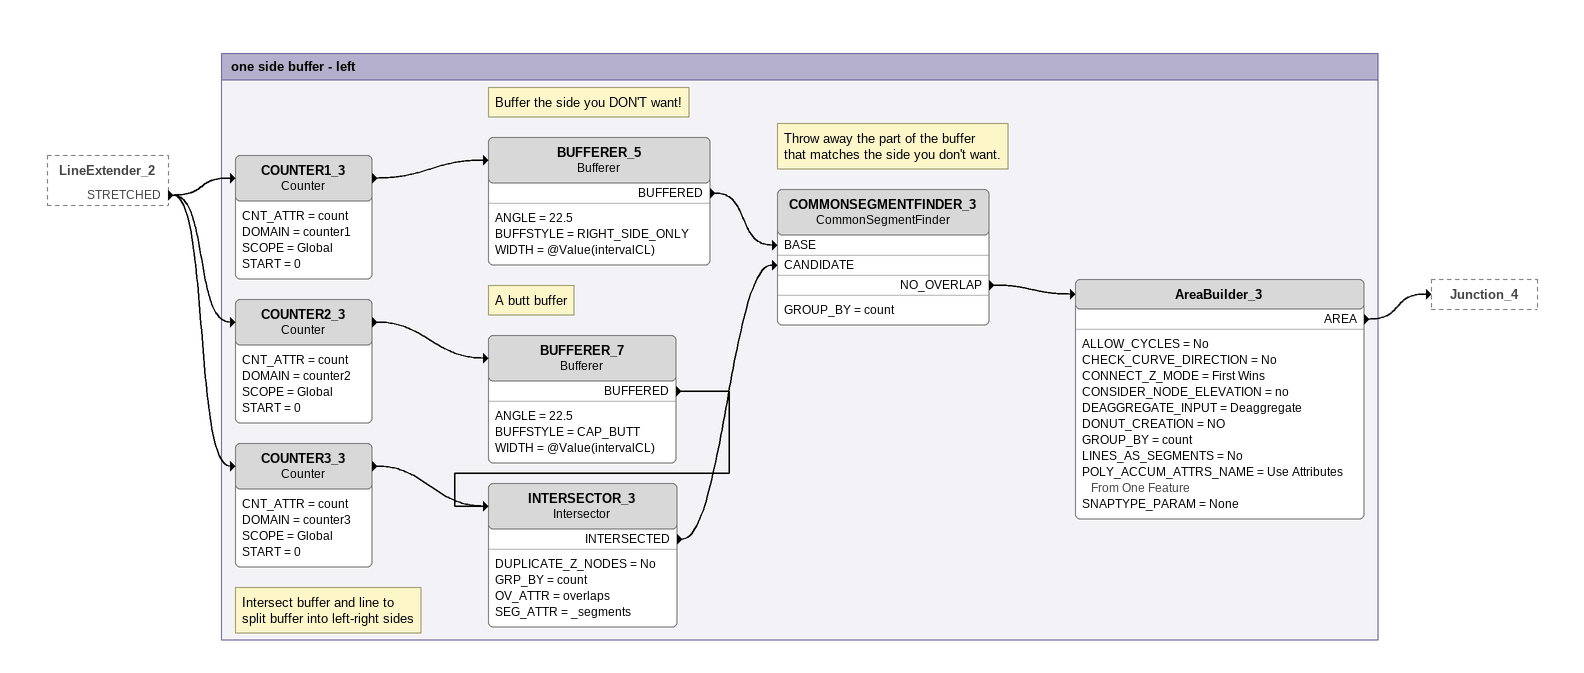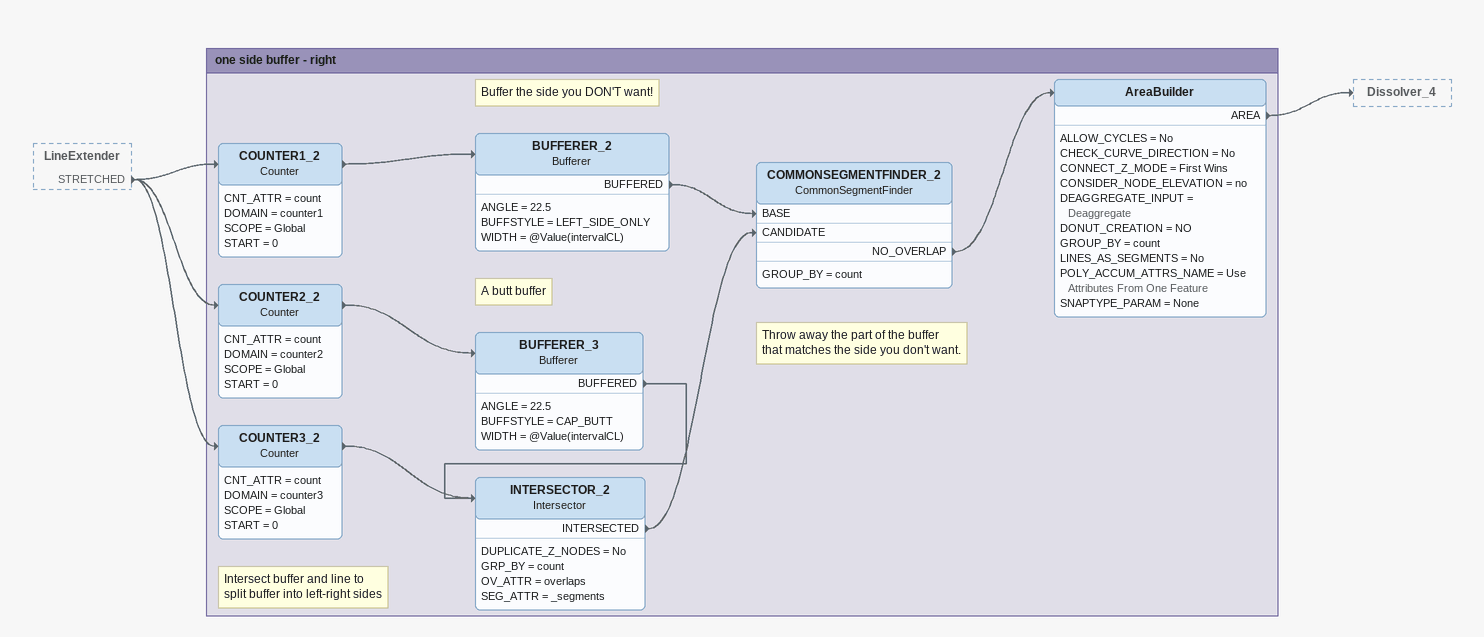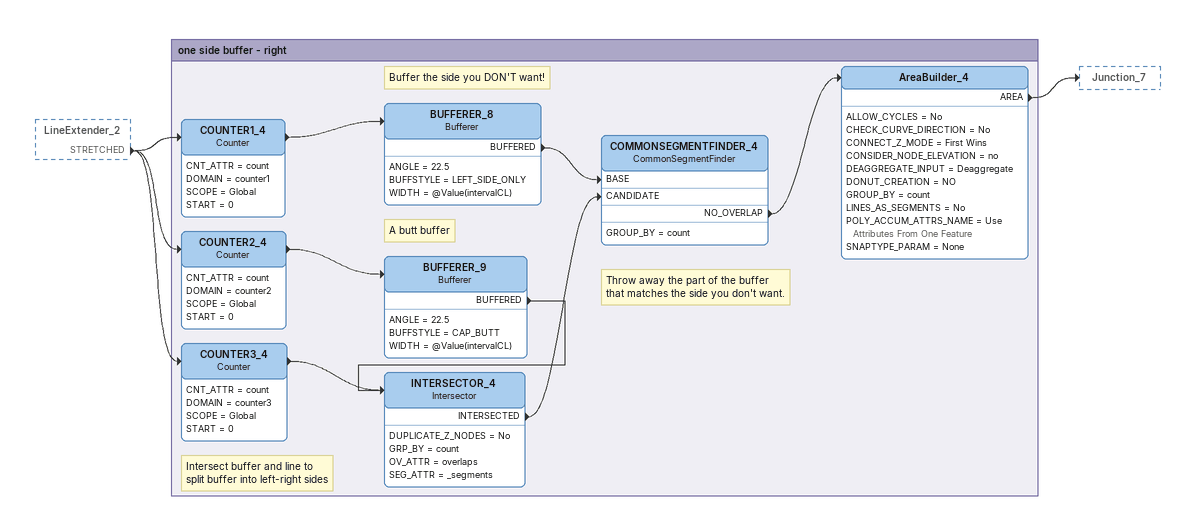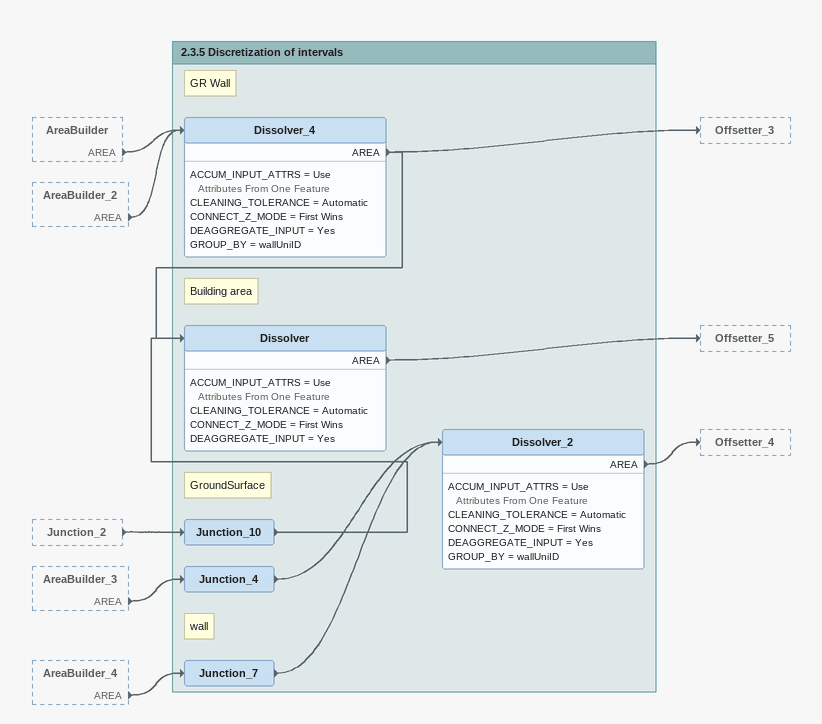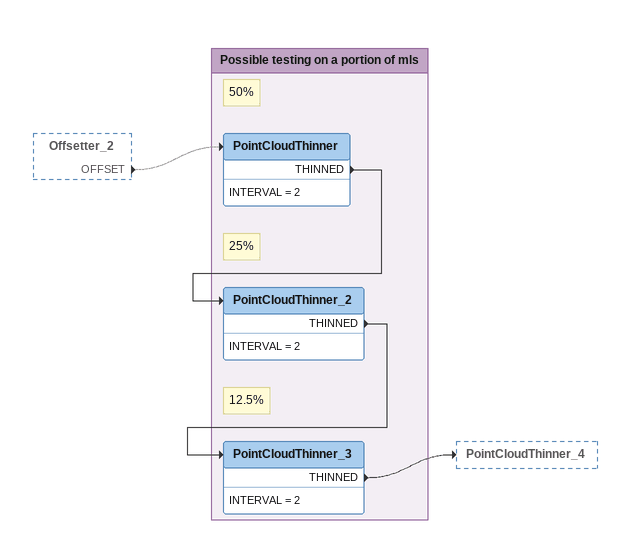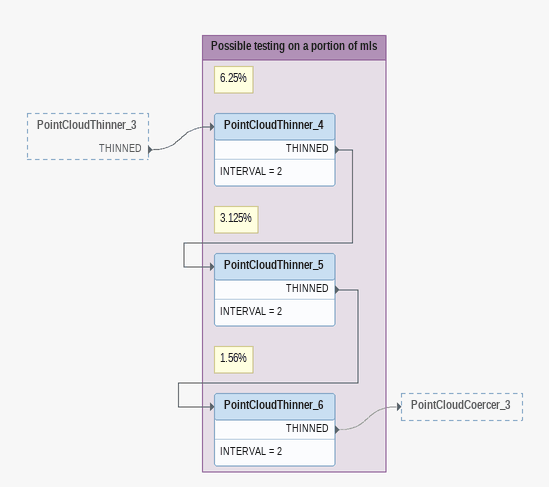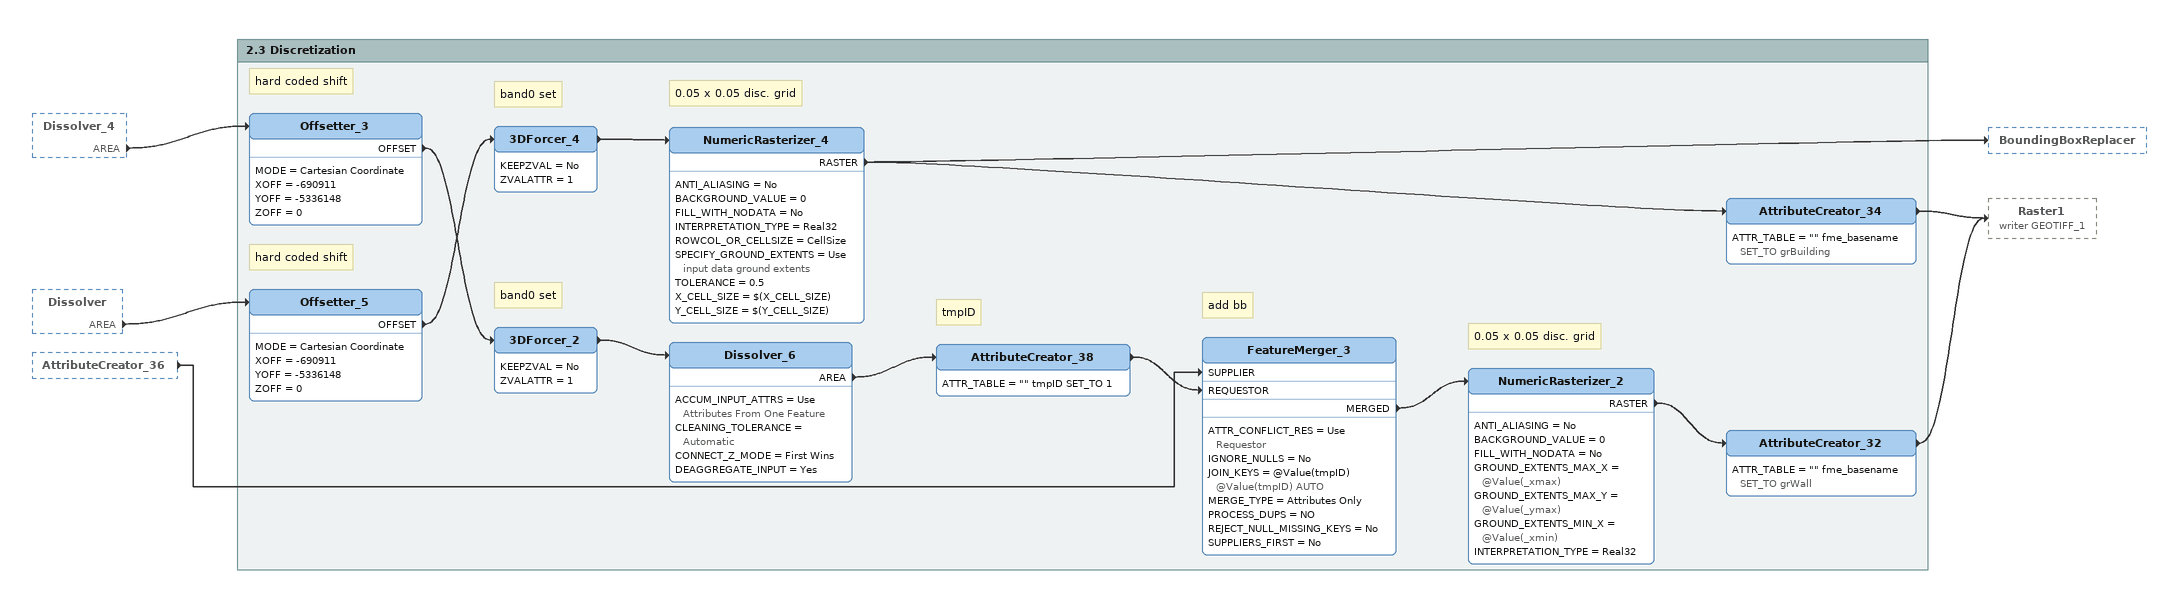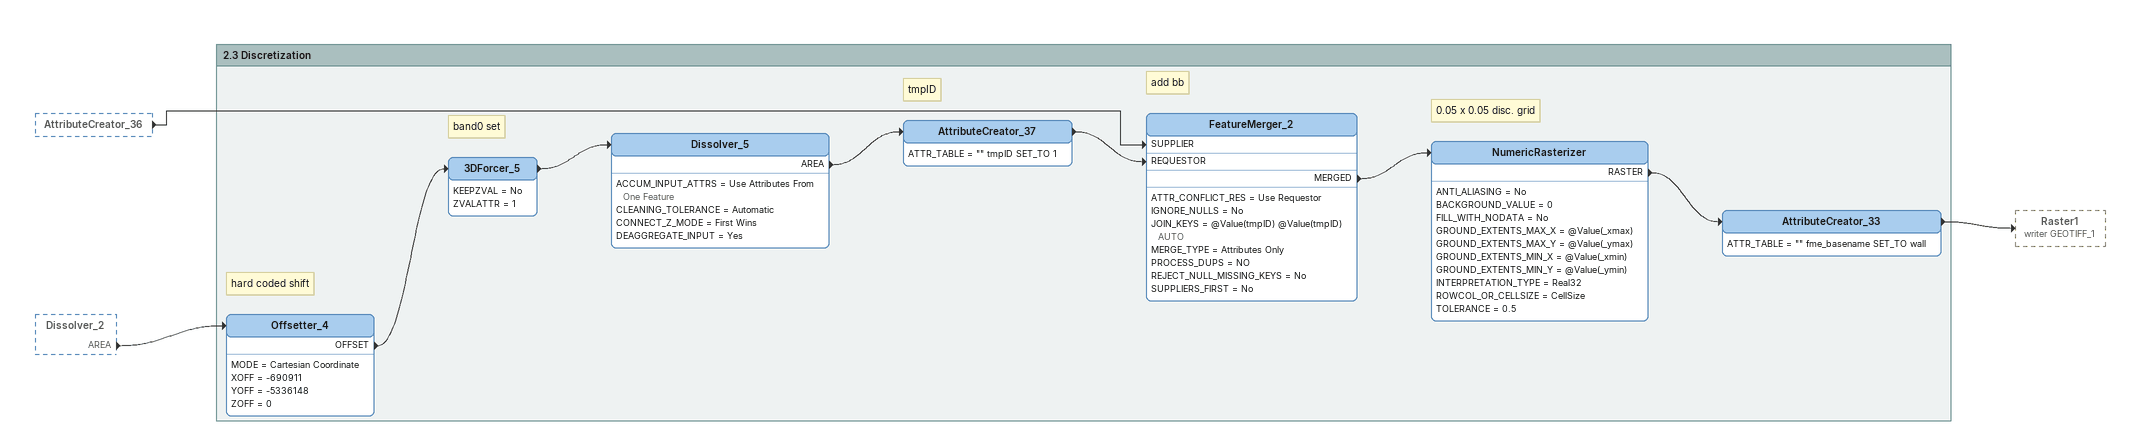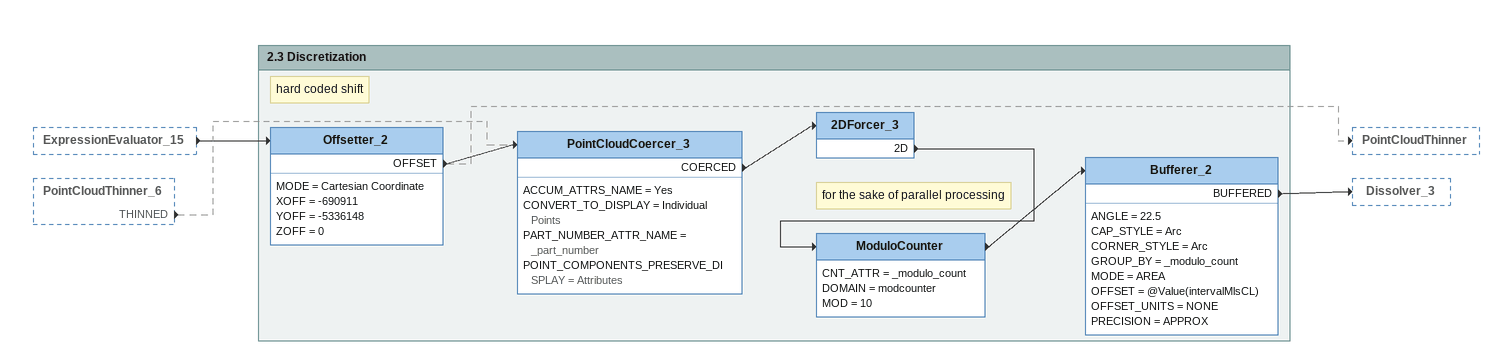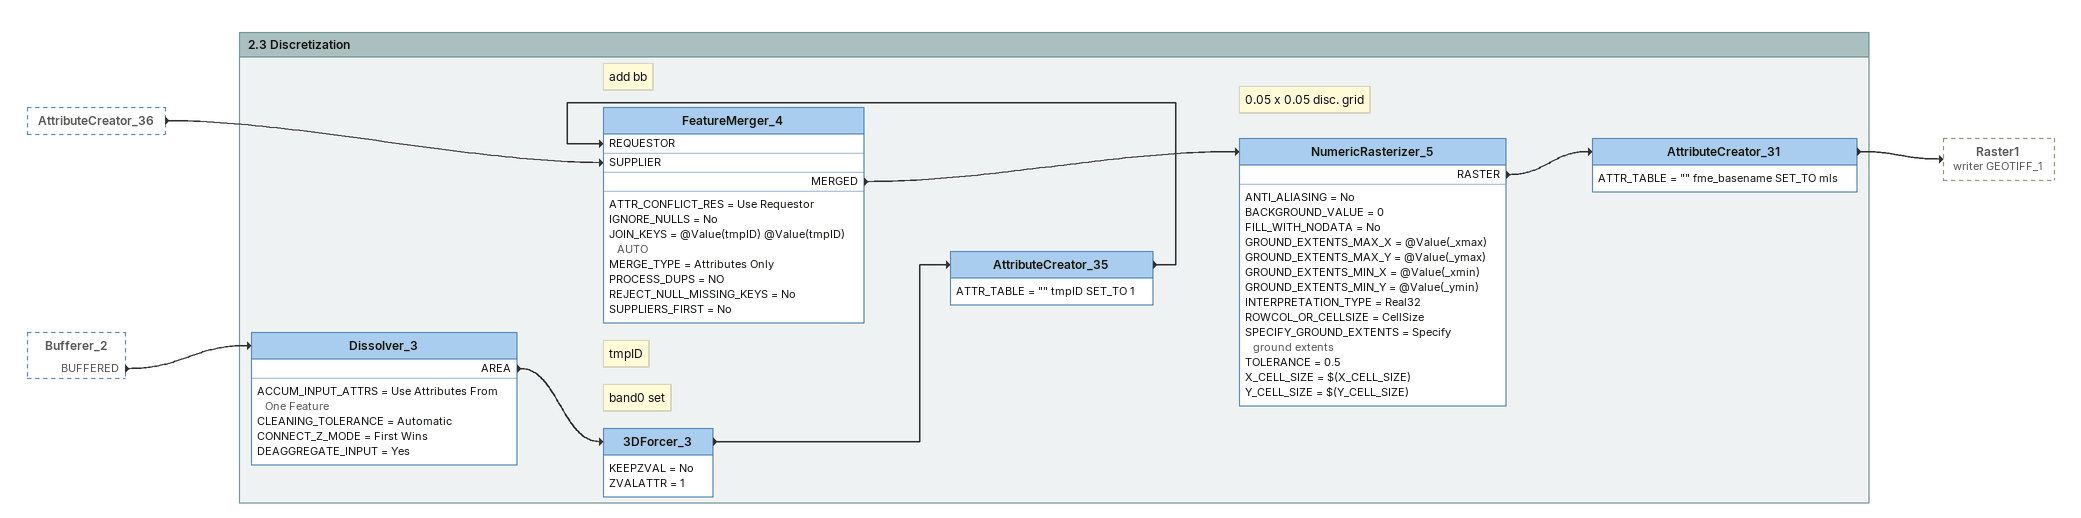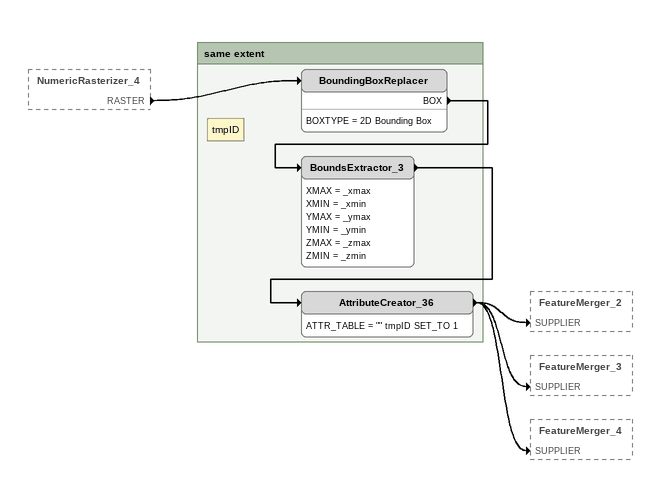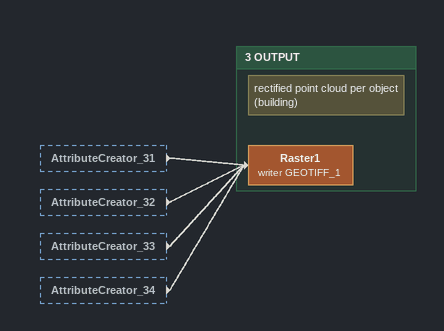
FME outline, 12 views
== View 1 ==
LineExtender_2 [outside]
    STRETCHED -> COUNTER1_3
    STRETCHED -> COUNTER2_3
    STRETCHED -> COUNTER3_3

Bookmark: one side buffer - left
COUNTER1_3: Counter
    CNT_ATTR = count
    DOMAIN = counter1
    SCOPE = Global
    START = 0
    -> BUFFERER_5
Note: Buffer the side you DON'T want!
BUFFERER_5: Bufferer
    ANGLE = 22.5
    BUFFSTYLE = RIGHT_SIDE_ONLY
    WIDTH = @Value(intervalCL)
    BUFFERED -> COMMONSEGMENTFINDER_3 [BASE]
COUNTER2_3: Counter
    CNT_ATTR = count
    DOMAIN = counter2
    SCOPE = Global
    START = 0
    -> BUFFERER_7
Note: A butt buffer
BUFFERER_7: Bufferer
    ANGLE = 22.5
    BUFFSTYLE = CAP_BUTT
    WIDTH = @Value(intervalCL)
    BUFFERED -> INTERSECTOR_3
COUNTER3_3: Counter
    CNT_ATTR = count
    DOMAIN = counter3
    SCOPE = Global
    START = 0
    -> INTERSECTOR_3
Note: Intersect buffer and line to / split buffer into left-right sides
INTERSECTOR_3: Intersector
    DUPLICATE_Z_NODES = No
    GRP_BY = count
    OV_ATTR = overlaps
    SEG_ATTR = _segments
    INTERSECTED -> COMMONSEGMENTFINDER_3 [CANDIDATE]
Note: Throw away the part of the buffer / that matches the side you don't want.
COMMONSEGMENTFINDER_3: CommonSegmentFinder
    GROUP_BY = count
    NO_OVERLAP -> AreaBuilder_3
AreaBuilder_3
    ALLOW_CYCLES = No
    CHECK_CURVE_DIRECTION = No
    CONNECT_Z_MODE = First Wins
    CONSIDER_NODE_ELEVATION = no
    DEAGGREGATE_INPUT = Deaggregate
    DONUT_CREATION = NO
    GROUP_BY = count
    LINES_AS_SEGMENTS = No
    POLY_ACCUM_ATTRS_NAME = Use Attributes From One Feature
    SNAPTYPE_PARAM = None
    AREA -> Junction_4

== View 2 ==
LineExtender [outside]
    STRETCHED -> COUNTER1_2
    STRETCHED -> COUNTER2_2
    STRETCHED -> COUNTER3_2

Bookmark: one side buffer - right
COUNTER1_2: Counter
    CNT_ATTR = count
    DOMAIN = counter1
    SCOPE = Global
    START = 0
    -> BUFFERER_2
Note: Buffer the side you DON'T want!
BUFFERER_2: Bufferer
    ANGLE = 22.5
    BUFFSTYLE = LEFT_SIDE_ONLY
    WIDTH = @Value(intervalCL)
    BUFFERED -> COMMONSEGMENTFINDER_2 [BASE]
COUNTER2_2: Counter
    CNT_ATTR = count
    DOMAIN = counter2
    SCOPE = Global
    START = 0
    -> BUFFERER_3
Note: A butt buffer
BUFFERER_3: Bufferer
    ANGLE = 22.5
    BUFFSTYLE = CAP_BUTT
    WIDTH = @Value(intervalCL)
    BUFFERED -> INTERSECTOR_2
COUNTER3_2: Counter
    CNT_ATTR = count
    DOMAIN = counter3
    SCOPE = Global
    START = 0
    -> INTERSECTOR_2
Note: Intersect buffer and line to / split buffer into left-right sides
INTERSECTOR_2: Intersector
    DUPLICATE_Z_NODES = No
    GRP_BY = count
    OV_ATTR = overlaps
    SEG_ATTR = _segments
    INTERSECTED -> COMMONSEGMENTFINDER_2 [CANDIDATE]
Note: Throw away the part of the buffer / that matches the side you don't want.
COMMONSEGMENTFINDER_2: CommonSegmentFinder
    GROUP_BY = count
    NO_OVERLAP -> AreaBuilder
AreaBuilder
    ALLOW_CYCLES = No
    CHECK_CURVE_DIRECTION = No
    CONNECT_Z_MODE = First Wins
    CONSIDER_NODE_ELEVATION = no
    DEAGGREGATE_INPUT = Deaggregate
    DONUT_CREATION = NO
    GROUP_BY = count
    LINES_AS_SEGMENTS = No
    POLY_ACCUM_ATTRS_NAME = Use Attributes From One Feature
    SNAPTYPE_PARAM = None
    AREA -> Dissolver_4

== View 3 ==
LineExtender_2 [outside]
    STRETCHED -> COUNTER1_4
    STRETCHED -> COUNTER2_4
    STRETCHED -> COUNTER3_4

Bookmark: one side buffer - right
COUNTER1_4: Counter
    CNT_ATTR = count
    DOMAIN = counter1
    SCOPE = Global
    START = 0
    -> BUFFERER_8
Note: Buffer the side you DON'T want!
BUFFERER_8: Bufferer
    ANGLE = 22.5
    BUFFSTYLE = LEFT_SIDE_ONLY
    WIDTH = @Value(intervalCL)
    BUFFERED -> COMMONSEGMENTFINDER_4 [BASE]
COUNTER2_4: Counter
    CNT_ATTR = count
    DOMAIN = counter2
    SCOPE = Global
    START = 0
    -> BUFFERER_9
Note: A butt buffer
BUFFERER_9: Bufferer
    ANGLE = 22.5
    BUFFSTYLE = CAP_BUTT
    WIDTH = @Value(intervalCL)
    BUFFERED -> INTERSECTOR_4
COUNTER3_4: Counter
    CNT_ATTR = count
    DOMAIN = counter3
    SCOPE = Global
    START = 0
    -> INTERSECTOR_4
Note: Intersect buffer and line to / split buffer into left-right sides
INTERSECTOR_4: Intersector
    DUPLICATE_Z_NODES = No
    GRP_BY = count
    OV_ATTR = overlaps
    SEG_ATTR = _segments
    INTERSECTED -> COMMONSEGMENTFINDER_4 [CANDIDATE]
Note: Throw away the part of the buffer / that matches the side you don't want.
COMMONSEGMENTFINDER_4: CommonSegmentFinder
    GROUP_BY = count
    NO_OVERLAP -> AreaBuilder_4
AreaBuilder_4
    ALLOW_CYCLES = No
    CHECK_CURVE_DIRECTION = No
    CONNECT_Z_MODE = First Wins
    CONSIDER_NODE_ELEVATION = no
    DEAGGREGATE_INPUT = Deaggregate
    DONUT_CREATION = NO
    GROUP_BY = count
    LINES_AS_SEGMENTS = No
    POLY_ACCUM_ATTRS_NAME = Use Attributes From One Feature
    SNAPTYPE_PARAM = None
    AREA -> Junction_7

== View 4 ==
AreaBuilder [outside]
    AREA -> Dissolver_4
AreaBuilder_2 [outside]
    AREA -> Dissolver_4
Junction_2 [outside]
    -> Junction_10
AreaBuilder_3 [outside]
    AREA -> Junction_4
AreaBuilder_4 [outside]
    AREA -> Junction_7

Bookmark: 2.3.5 Discretization of intervals
Note: GroundSurface
Junction_10
    -> Dissolver
Note: GR Wall
Dissolver_4
    ACCUM_INPUT_ATTRS = Use Attributes From One Feature
    CLEANING_TOLERANCE = Automatic
    CONNECT_Z_MODE = First Wins
    DEAGGREGATE_INPUT = Yes
    GROUP_BY = wallUniID
    AREA -> Dissolver
    AREA -> Offsetter_3
Note: Building area
Dissolver
    ACCUM_INPUT_ATTRS = Use Attributes From One Feature
    CLEANING_TOLERANCE = Automatic
    CONNECT_Z_MODE = First Wins
    DEAGGREGATE_INPUT = Yes
    AREA -> Offsetter_5
Junction_4
    -> Dissolver_2
Junction_7
    -> Dissolver_2
Note: wall
Dissolver_2
    ACCUM_INPUT_ATTRS = Use Attributes From One Feature
    CLEANING_TOLERANCE = Automatic
    CONNECT_Z_MODE = First Wins
    DEAGGREGATE_INPUT = Yes
    GROUP_BY = wallUniID
    AREA -> Offsetter_4

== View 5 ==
Offsetter_2 [outside]
    OFFSET -> PointCloudThinner [off]

Bookmark: Possible testing on a portion of mls
Note: 50%
PointCloudThinner
    INTERVAL = 2
    THINNED -> PointCloudThinner_2
Note: 25%
PointCloudThinner_2
    INTERVAL = 2
    THINNED -> PointCloudThinner_3
Note: 12.5%
PointCloudThinner_3
    INTERVAL = 2
    THINNED -> PointCloudThinner_4

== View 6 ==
PointCloudThinner_3 [outside]
    THINNED -> PointCloudThinner_4

Bookmark: Possible testing on a portion of mls
Note: 6.25%
PointCloudThinner_4
    INTERVAL = 2
    THINNED -> PointCloudThinner_5
Note: 3.125%
PointCloudThinner_5
    INTERVAL = 2
    THINNED -> PointCloudThinner_6
Note: 1.56%
PointCloudThinner_6
    INTERVAL = 2
    THINNED -> PointCloudCoercer_3 [off]

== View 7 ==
Dissolver_4 [outside]
    AREA -> Offsetter_3
Dissolver [outside]
    AREA -> Offsetter_5
AttributeCreator_36 [outside]
    -> FeatureMerger_3 [SUPPLIER]

Bookmark: 2.3 Discretization
Note: hard coded shift
Offsetter_3
    MODE = Cartesian Coordinate
    XOFF = -690911
    YOFF = -5336148
    ZOFF = 0
    OFFSET -> 3DForcer_2
Note: band0 set
3DForcer_2
    KEEPZVAL = No
    ZVALATTR = 1
    -> Dissolver_6
Dissolver_6
    ACCUM_INPUT_ATTRS = Use Attributes From One Feature
    CLEANING_TOLERANCE = Automatic
    CONNECT_Z_MODE = First Wins
    DEAGGREGATE_INPUT = Yes
    AREA -> AttributeCreator_38
Note: tmpID
AttributeCreator_38
    ATTR_TABLE = "" tmpID SET_TO 1
    -> FeatureMerger_3 [REQUESTOR]
Note: hard coded shift
Offsetter_5
    MODE = Cartesian Coordinate
    XOFF = -690911
    YOFF = -5336148
    ZOFF = 0
    OFFSET -> 3DForcer_4
Note: band0 set
3DForcer_4
    KEEPZVAL = No
    ZVALATTR = 1
    -> NumericRasterizer_4
Note: 0.05 x 0.05 disc. grid
NumericRasterizer_4
    ANTI_ALIASING = No
    BACKGROUND_VALUE = 0
    FILL_WITH_NODATA = No
    INTERPRETATION_TYPE = Real32
    ROWCOL_OR_CELLSIZE = CellSize
    SPECIFY_GROUND_EXTENTS = Use input data ground extents
    TOLERANCE = 0.5
    X_CELL_SIZE = $(X_CELL_SIZE)
    Y_CELL_SIZE = $(Y_CELL_SIZE)
    RASTER -> BoundingBoxReplacer
    RASTER -> AttributeCreator_34
Note: add bb
FeatureMerger_3
    ATTR_CONFLICT_RES = Use Requestor
    IGNORE_NULLS = No
    JOIN_KEYS = @Value(tmpID) @Value(tmpID) AUTO
    MERGE_TYPE = Attributes Only
    PROCESS_DUPS = NO
    REJECT_NULL_MISSING_KEYS = No
    SUPPLIERS_FIRST = No
    MERGED -> NumericRasterizer_2
Note: 0.05 x 0.05 disc. grid
NumericRasterizer_2
    ANTI_ALIASING = No
    BACKGROUND_VALUE = 0
    FILL_WITH_NODATA = No
    GROUND_EXTENTS_MAX_X = @Value(_xmax)
    GROUND_EXTENTS_MAX_Y = @Value(_ymax)
    GROUND_EXTENTS_MIN_X = @Value(_xmin)
    INTERPRETATION_TYPE = Real32
    RASTER -> AttributeCreator_32
AttributeCreator_32
    ATTR_TABLE = "" fme_basename SET_TO grWall
    -> Raster1 (writer GEOTIFF_1)
AttributeCreator_34
    ATTR_TABLE = "" fme_basename SET_TO grBuilding
    -> Raster1 (writer GEOTIFF_1)

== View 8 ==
AttributeCreator_36 [outside]
    -> FeatureMerger_2 [SUPPLIER]
Dissolver_2 [outside]
    AREA -> Offsetter_4

Bookmark: 2.3 Discretization
Note: hard coded shift
Offsetter_4
    MODE = Cartesian Coordinate
    XOFF = -690911
    YOFF = -5336148
    ZOFF = 0
    OFFSET -> 3DForcer_5
Note: band0 set
3DForcer_5
    KEEPZVAL = No
    ZVALATTR = 1
    -> Dissolver_5
Dissolver_5
    ACCUM_INPUT_ATTRS = Use Attributes From One Feature
    CLEANING_TOLERANCE = Automatic
    CONNECT_Z_MODE = First Wins
    DEAGGREGATE_INPUT = Yes
    AREA -> AttributeCreator_37
Note: tmpID
AttributeCreator_37
    ATTR_TABLE = "" tmpID SET_TO 1
    -> FeatureMerger_2 [REQUESTOR]
Note: add bb
FeatureMerger_2
    ATTR_CONFLICT_RES = Use Requestor
    IGNORE_NULLS = No
    JOIN_KEYS = @Value(tmpID) @Value(tmpID) AUTO
    MERGE_TYPE = Attributes Only
    PROCESS_DUPS = NO
    REJECT_NULL_MISSING_KEYS = No
    SUPPLIERS_FIRST = No
    MERGED -> NumericRasterizer
Note: 0.05 x 0.05 disc. grid
NumericRasterizer
    ANTI_ALIASING = No
    BACKGROUND_VALUE = 0
    FILL_WITH_NODATA = No
    GROUND_EXTENTS_MAX_X = @Value(_xmax)
    GROUND_EXTENTS_MAX_Y = @Value(_ymax)
    GROUND_EXTENTS_MIN_X = @Value(_xmin)
    GROUND_EXTENTS_MIN_Y = @Value(_ymin)
    INTERPRETATION_TYPE = Real32
    ROWCOL_OR_CELLSIZE = CellSize
    TOLERANCE = 0.5
    RASTER -> AttributeCreator_33
AttributeCreator_33
    ATTR_TABLE = "" fme_basename SET_TO wall
    -> Raster1 (writer GEOTIFF_1)

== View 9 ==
ExpressionEvaluator_15 [outside]
    -> Offsetter_2
PointCloudThinner_6 [outside]
    THINNED -> PointCloudCoercer_3 [off]

Bookmark: 2.3 Discretization
Note: hard coded shift
Offsetter_2
    MODE = Cartesian Coordinate
    XOFF = -690911
    YOFF = -5336148
    ZOFF = 0
    OFFSET -> PointCloudThinner [off]
    OFFSET -> PointCloudCoercer_3
PointCloudCoercer_3
    ACCUM_ATTRS_NAME = Yes
    CONVERT_TO_DISPLAY = Individual Points
    PART_NUMBER_ATTR_NAME = _part_number
    POINT_COMPONENTS_PRESERVE_DISPLAY = Attributes
    COERCED -> 2DForcer_3
2DForcer_3
    2D -> ModuloCounter
Note: for the sake of parallel processing
ModuloCounter
    CNT_ATTR = _modulo_count
    DOMAIN = modcounter
    MOD = 10
    -> Bufferer_2
Bufferer_2
    ANGLE = 22.5
    CAP_STYLE = Arc
    CORNER_STYLE = Arc
    GROUP_BY = _modulo_count
    MODE = AREA
    OFFSET = @Value(intervalMlsCL)
    OFFSET_UNITS = NONE
    PRECISION = APPROX
    BUFFERED -> Dissolver_3

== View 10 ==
AttributeCreator_36 [outside]
    -> FeatureMerger_4 [SUPPLIER]
Bufferer_2 [outside]
    BUFFERED -> Dissolver_3

Bookmark: 2.3 Discretization
Dissolver_3
    ACCUM_INPUT_ATTRS = Use Attributes From One Feature
    CLEANING_TOLERANCE = Automatic
    CONNECT_Z_MODE = First Wins
    DEAGGREGATE_INPUT = Yes
    AREA -> 3DForcer_3
Note: band0 set
3DForcer_3
    KEEPZVAL = No
    ZVALATTR = 1
    -> AttributeCreator_35
Note: tmpID
AttributeCreator_35
    ATTR_TABLE = "" tmpID SET_TO 1
    -> FeatureMerger_4 [REQUESTOR]
Note: add bb
FeatureMerger_4
    ATTR_CONFLICT_RES = Use Requestor
    IGNORE_NULLS = No
    JOIN_KEYS = @Value(tmpID) @Value(tmpID) AUTO
    MERGE_TYPE = Attributes Only
    PROCESS_DUPS = NO
    REJECT_NULL_MISSING_KEYS = No
    SUPPLIERS_FIRST = No
    MERGED -> NumericRasterizer_5
Note: 0.05 x 0.05 disc. grid
NumericRasterizer_5
    ANTI_ALIASING = No
    BACKGROUND_VALUE = 0
    FILL_WITH_NODATA = No
    GROUND_EXTENTS_MAX_X = @Value(_xmax)
    GROUND_EXTENTS_MAX_Y = @Value(_ymax)
    GROUND_EXTENTS_MIN_X = @Value(_xmin)
    GROUND_EXTENTS_MIN_Y = @Value(_ymin)
    INTERPRETATION_TYPE = Real32
    ROWCOL_OR_CELLSIZE = CellSize
    SPECIFY_GROUND_EXTENTS = Specify ground extents
    TOLERANCE = 0.5
    X_CELL_SIZE = $(X_CELL_SIZE)
    Y_CELL_SIZE = $(Y_CELL_SIZE)
    RASTER -> AttributeCreator_31
AttributeCreator_31
    ATTR_TABLE = "" fme_basename SET_TO mls
    -> Raster1 (writer GEOTIFF_1)

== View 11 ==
NumericRasterizer_4 [outside]
    RASTER -> BoundingBoxReplacer

Bookmark: same extent
BoundingBoxReplacer
    BOXTYPE = 2D Bounding Box
    BOX -> BoundsExtractor_3
BoundsExtractor_3
    XMAX = _xmax
    XMIN = _xmin
    YMAX = _ymax
    YMIN = _ymin
    ZMAX = _zmax
    ZMIN = _zmin
    -> AttributeCreator_36
Note: tmpID
AttributeCreator_36
    ATTR_TABLE = "" tmpID SET_TO 1
    -> FeatureMerger_2 [SUPPLIER]
    -> FeatureMerger_3 [SUPPLIER]
    -> FeatureMerger_4 [SUPPLIER]

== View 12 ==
AttributeCreator_31 [outside]
    -> Raster1 (writer GEOTIFF_1)
AttributeCreator_32 [outside]
    -> Raster1 (writer GEOTIFF_1)
AttributeCreator_33 [outside]
    -> Raster1 (writer GEOTIFF_1)
AttributeCreator_34 [outside]
    -> Raster1 (writer GEOTIFF_1)

Bookmark: 3 OUTPUT
Note: rectified point cloud per object (building)
Raster1 (writer GEOTIFF_1)
